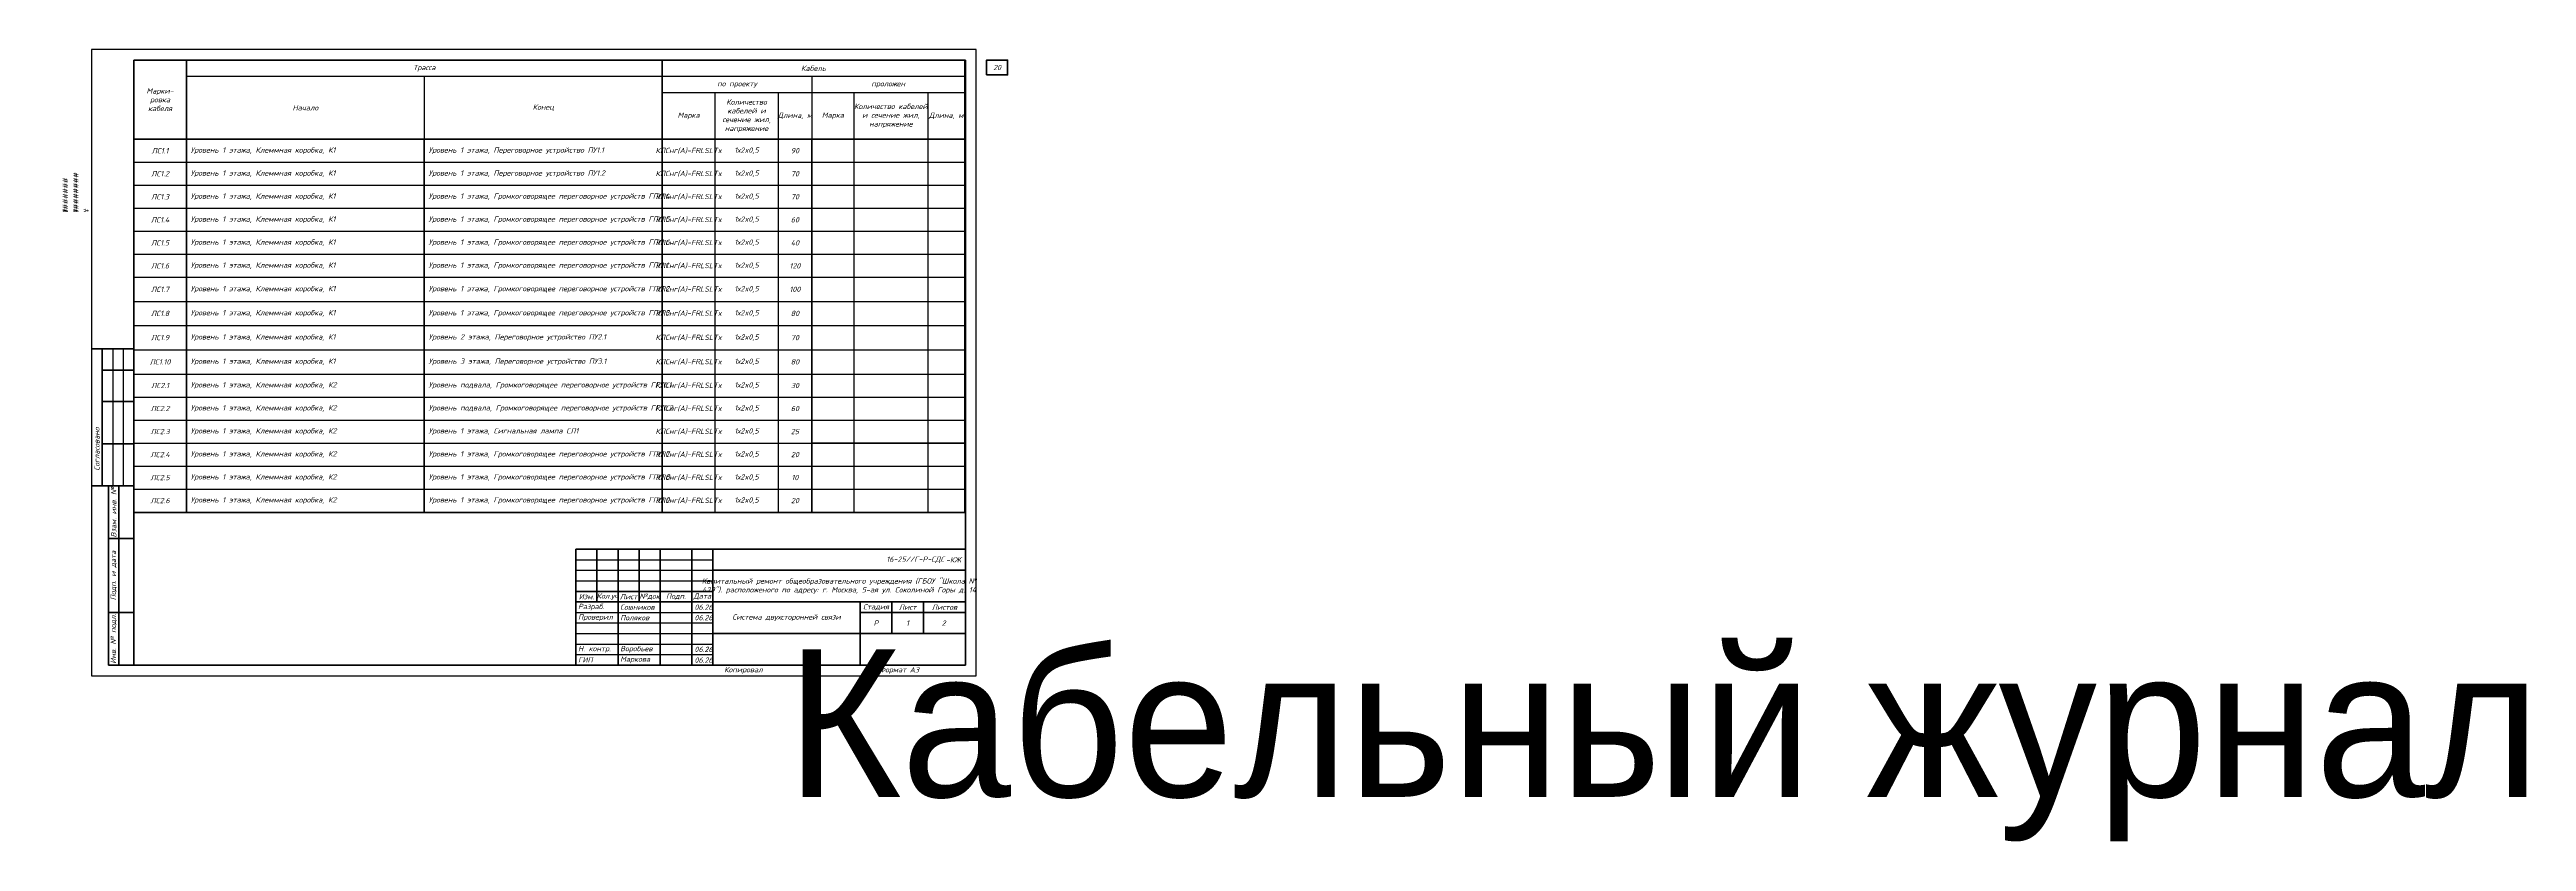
# Paper-space layout 'КЖ1' of a CAD drawing. Extents: x -20 to 1156, y -79 to 297.
# The model-space entities are those that its viewports show. They can reach past a viewport. Long polylines and large blocks are cut down to what shows.
import ezdxf
from ezdxf.enums import TextEntityAlignment as Align

# ---------------------------------------------------------------- set-up
doc = ezdxf.new("R2018")
doc.units = 0
doc.header["$LTSCALE"] = 100
doc.layers.get('Defpoints').update_dxf_attribs({"color": 42})
doc.styles.add('ISOCPEUR', font='isocpeui.ttf', dxfattribs={"height": 250})
doc.styles.add('OlympDesign', font='isocpeur.ttf', dxfattribs={"width": 0.8, "oblique": 10, "height": 250})
doc.styles.get("Standard").update_dxf_attribs({"font": 'arial.ttf'})

# ---------------------------------------------------------------- blocks, each defined once
blk = doc.blocks.new('*U59')
at = {"linetype": 'Continuous', "lineweight": 25}
for p, q in [((420, 297), (0, 297)), ((0, 297), (0, 0)), ((420, 0), (420, 297)), ((10, 155), (10, 90)), ((15, 155), (15, 90)), ((230, 55), (295, 55)), ((230, 50), (295, 50)), ((230, 45), (295, 45)), ((230, 30), (295, 30)), ((230, 25), (295, 25)), ((230, 20), (295, 20)), ((230, 15), (295, 15)), ((0, 0), (420, 0)), ((230, 10), (295, 10))]:
    blk.add_line(p, q, dxfattribs=at)
at = {"linetype": 'Continuous', "lineweight": 60}
for p, q in [((415, 292), (20, 292)), ((20, 292), (20, 5)), ((415, 5), (415, 292)), ((20, 155), (0, 155)), ((5, 155), (5, 90)), ((20, 145), (5, 145)), ((20, 130), (5, 130)), ((20, 110), (5, 110)), ((20, 90), (0, 90)), ((8, 90), (8, 5)), ((13, 90), (13, 5)), ((8, 65), (20, 65)), ((230, 60), (415, 60)), ((230, 5), (230, 60)), ((240, 60), (240, 35)), ((250, 60), (250, 5)), ((260, 60), (260, 35)), ((270, 60), (270, 5)), ((285, 60), (285, 5)), ((295, 5), (295, 60)), ((415, 5), (415, 60)), ((295, 50), (415, 50)), ((230, 40), (295, 40)), ((8, 30), (20, 30)), ((230, 35), (415, 35)), ((365, 35), (365, 5)), ((365, 30), (415, 30)), ((380, 35), (380, 20)), ((395, 35), (395, 20)), ((295, 20), (415, 20)), ((8, 5), (20, 5)), ((20, 5), (415, 5))]:
    blk.add_line(p, q, dxfattribs=at)
at = {"linetype": 'Continuous', "lineweight": 40}
blk.add_line((365, 5), (365, 35), dxfattribs=at)
at = {"lineweight": 60}
blk.add_lwpolyline([(425, 285), (435, 285), (435, 292), (425, 292)], close=True, dxfattribs=at)
at = {"linetype": 'Continuous', "rotation": 90, "style": 'ISOCPEUR'}
for s, insert, char_height, width, attachment_point in [('########################', (-12.5, 176), 2.5, 19, 4), ('#########################', (-7.5, 176), 2.5, 19, 4), ('#####', (-12.5, 215), 2.5, 10, 5), ('#####', (-7.5, 215), 2.5, 10, 5), ('#####', (-2.5, 215), 2.5, 10, 5), ('Согласовано', (-17.5, 172.5), 3, 35, 5), ('Гл. спец ВК', (-12.5, 156), 2.5, 19, 4), ('Гл. спец ЭОМ', (-7.5, 156), 2.5, 19, 4), ('########################', (-2.5, 111), 2.5, 19, 4), ('#####', (-12.5, 150), 2.5, 10, 5), ('######################', (-7.5, 111), 2.5, 19, 4), ('#####', (-7.5, 150), 2.5, 10, 5), ('#####', (-2.5, 150), 2.5, 10, 5), ('######', (-12.5, 111), 2.5, 19, 4), ('Гл. констр. ', (-7.5, 91), 2.5, 19, 4), ('Гл. спец ОВ', (-2.5, 91), 2.5, 19, 4), ('Согласовано', (2.5, 107.5), 2.5, 35, 5), ('ГАП', (-12.5, 91), 2.5, 19, 4), ('Взам. инв. №', (10.5, 77.5), 2.5, 25, 5), ('Подп. и дата', (10.5, 47.5), 2.5, 35, 5), ('Инв. № подл.', (10.5, 17.5), 2.5, 25, 5)]:
    blk.add_mtext(s, dxfattribs=dict(at, insert=insert, char_height=char_height, width=width, attachment_point=attachment_point))
at = {"linetype": 'Continuous', "char_height": 2.5, "style": 'ISOCPEUR'}
for s, insert, width, attachment_point in [('16-25//Г-Р-СДС', (405, 55), 110, 6), ('Капитальный ремонт общеобразовательного учреждения (ГБОУ "Школа № 429"). расположеного по адресу: г. Москва, 5-ая ул. Соколиной Горы д. 14', (355, 42.5), 120, 5), ('Разраб.', (231, 32.5), 19, 4), ('Проверил', (231, 27.5), 19, 4), ('Сошников', (251, 32.5), 19, 4), ('Поляков', (251, 27.5), 19, 4), ('06.26', (286.3, 32.5), 10, 4), ('06.26', (286.3, 27.5), 10, 4), ('Р', (372.5, 25), 15, 5), ('Н. контр.', (231, 12.5), 19, 4), ('Воробьев', (251, 12.5), 19, 4), ('06.26', (286.3, 12.5), 10, 4), ('ГИП', (231, 7.5), 19, 4), ('Маркова', (251, 7.5), 19, 4), ('06.26', (286.3, 7.4), 10, 4), ('Копировал', (309.5, 2.5), 25, 5), ('Формат', (380.5, 2.5), 16, 5)]:
    blk.add_mtext(s, dxfattribs=dict(at, insert=insert, width=width, attachment_point=attachment_point))
at = {"char_height": 2.5, "attachment_point": 5, "style": 'ISOCPEUR'}
for s, insert, width in [('Изм.', (235, 37.5), 10), ('Кол.уч', (245, 37.5), 10), ('Лист', (255, 37.5), 10), ('№док', (265, 37.5), 10), ('Подп.', (277.5, 37.5), 15), ('Дата', (290, 37.5), 10), ('Стадия', (372.5, 32.5), 15), ('Лист', (387.5, 32.5), 15), ('Листов', (405, 32.5), 20)]:
    blk.add_mtext(s, dxfattribs=dict(at, insert=insert, width=width))
at = {"linetype": 'Continuous', "insert": (330, 27.5), "char_height": 2.5, "width": 70, "attachment_point": 5, "line_spacing_factor": 0.8, "style": 'ISOCPEUR'}
blk.add_mtext('Система двухсторонней связи', dxfattribs=at)
at = {"style": 'ISOCPEUR'}
for tag, p in [('Сквозная_нумерация', (430, 288.5)), ('Форма3_номер_листа', (387.5, 25)), ('Форма3_количество_листов', (405, 25))]:
    blk.add_attdef(tag, text='', height=2.5, dxfattribs=at).set_placement(p, align=Align.MIDDLE_CENTER)
blk.add_attdef('Форма3_дополнительный_шифр', text='', height=2.5, dxfattribs=at).set_placement((405, 55), align=Align.MIDDLE_LEFT)
at = {"lineweight": 30, "flags": 104}
blk.add_attdef('Форма3_наименование_чертежа', text='', height=2.5, dxfattribs=at).set_placement((330, 12.5), align=Align.MIDDLE_CENTER)
at = {"style": 'ISOCPEUR', "flags": 8}
blk.add_attdef('Формат', (388.5, 1.5), '', height=2.5, dxfattribs=at)
blk.add_wipeout([(-20, 220), (-0.5, 220), (-0.5, 90), (-20, 90)])
blk = doc.blocks.new('*T1178')
at = {"color": 0, "lineweight": 50, "transparency": 16777216}
for p, q in [((0, 0), (39461, 0)), ((0, 0), (0, -31509)), ((2500, 0), (2500, -31509)), ((25100, 0), (25100, -31509)), ((39461, 0), (39461, -31509)), ((0, -3750), (39461, -3750)), ((13800, -3750), (13800, -31509)), ((32200, -3750), (32200, -31509)), ((32200, -18163), (39461, -18163)), ((0, -31509), (39461, -31509))]:
    blk.add_line(p, q, dxfattribs=at)
at = {"color": 0, "lineweight": -2, "transparency": 16777216}
for p, q in [((2500, -767), (13800, -767)), ((13800, -767), (13800, -3750)), ((25100, -767), (32200, -767)), ((32200, -767), (32200, -3750)), ((25100, -1533), (27600, -1533)), ((27600, -1533), (27600, -31509)), ((30600, -1533), (30600, -31509)), ((32200, -1533), (34204, -1533)), ((34204, -1533), (34204, -31509)), ((37707, -1533), (37707, -31509)), ((0, -4842), (39461, -4842)), ((0, -5934), (39461, -5934)), ((0, -7025), (39461, -7025)), ((0, -8117), (39461, -8117)), ((0, -9209), (39461, -9209)), ((0, -10300), (39461, -10300)), ((0, -11442), (39461, -11442)), ((0, -12584), (39461, -12584)), ((0, -13736), (39461, -13736)), ((0, -14888), (39461, -14888)), ((0, -15980), (39461, -15980)), ((0, -17071), (39461, -17071)), ((0, -18163), (32200, -18163)), ((0, -19255), (39461, -19255)), ((0, -20346), (39461, -20346)), ((0, -21438), (39461, -21438)), ((0, -22530), (39461, -22530)), ((0, -23621), (39461, -23621)), ((0, -24713), (39461, -24713)), ((0, -25805), (39461, -25805)), ((0, -26896), (39461, -26896)), ((0, -27988), (39461, -27988)), ((0, -29080), (39461, -29080)), ((0, -30171), (39461, -30171))]:
    blk.add_line(p, q, dxfattribs=at)
at = {"color": 0, "linetype": 'ByBlock', "lineweight": -2, "transparency": 16777216}
for p, q in [((13800, -767), (25100, -767)), ((32200, -767), (39461, -767)), ((27600, -1533), (32200, -1533)), ((34204, -1533), (39461, -1533))]:
    blk.add_line(p, q, dxfattribs=at)
at = {"color": 0, "lineweight": 20, "transparency": 16777216, "char_height": 250, "style": 'OlympDesign'}
for s, insert, width, attachment_point in [('{\\fISOCPEUR|b0|i1|c204|p34;\\Q0;\\W1;\\C7;Трасса\\fArial|b0|i0|c0|p34;\\Q10;\\W0.8;\\C256; }', (13800, -383), 22588, 5), ('{\\fISOCPEUR|b0|i1|c204|p34;\\Q0;\\W1;\\C7;по проекту}', (28650, -1150), 7088, 5), ('{\\fISOCPEUR|b0|i1|c204|p34;\\Q0;\\W1;\\C7;Кабель}', (32281, -383), 14349.06, 5), ('{\\fISOCPEUR|b0|i1|c204|p34;\\Q0;\\W1;\\C7;проложен}', (35831, -1150), 7249.06, 5), ('{\\fISOCPEUR|b0|i1|c204|p34;\\Q0;\\W1;\\C7;Марки-\\Pровка \\Pкабеля}', (1250, -1875), 2488, 5), ('{\\fISOCPEUR|b0|i1|c204|p34;\\Q0;\\W1;\\C7;Начало\\fArial|b0|i0|c204|p34;\\Q10;\\W0.8;\\C0; }', (8150, -2259), 10500, 5), ('{\\fISOCPEUR|b0|i1|c204|p34;\\Q0;\\W1;\\C7;Конец\\fArial|b0|i0|c0|p34;\\Q10;\\W0.8;\\C0; }', (19450, -2259), 11288, 5), ('{\\fISOCPEUR|b0|i1|c204|p34;\\Q0;\\W1;\\C7;Количество кабелей и сечение жил, напряжение}', (29100, -2642), 2988, 5), ('{\\fISOCPEUR|b0|i1|c204|p34;\\Q0;\\W1;\\C7;Количество кабелей и сечение жил, напряжение}', (35956, -2642), 3491.69, 5), ('{\\fISOCPEUR|b0|i1|c204|p34;\\Q0;\\W1;\\C7;Марка}', (26350, -2642), 2488, 5), ('{\\fISOCPEUR|b0|i1|c204|p34;\\Q0;\\W1;\\C7;Длина, м}', (31400, -2642), 1588, 5), ('{\\fISOCPEUR|b0|i1|c204|p34;\\Q0;\\W1;\\C7;Марка}', (33202, -2642), 1991.69, 5), ('{\\fISOCPEUR|b0|i1|c204|p34;\\Q0;\\W1;\\C7;Длина, м}', (38584, -2642), 1741.69, 5), ('{\\fISOCPEUR|b0|i1|c204|p34;\\Q0;\\W1;\\C7;ЛС1.1}', (1250, -4296), 2100, 5), ('{\\fISOCPEUR|b0|i1|c204|p34;\\Q0;\\W1;\\C7;Уровень 1 этажа, Клеммная коробка, К1 }', (2700, -4296), 10900, 4), ('{\\fISOCPEUR|b0|i1|c204|p34;\\Q0;\\W1;\\C7;Уровень 1 этажа, Переговорное устройство ПУ1.1 }', (14000, -4296), 10900, 4), ('{\\fISOCPEUR|b0|i1|c204|p34;\\Q0;\\W1;\\C7;КПСнг(А)-FRLSLTx\\fISOCPEUR|b0|i0|c204|p34;\\Q10;\\W0.8;\\C256; }', (26350, -4296), 2100, 5), ('{\\fISOCPEUR|b0|i1|c204|p34;\\Q0;\\W1;\\C7;1х2x0,5}', (29100, -4296), 2600, 5), ('{\\fISOCPEUR|b0|i1|c204|p34;\\Q0;\\W1;\\C7;90}', (31400, -4296), 1200, 5), ('{\\fISOCPEUR|b0|i1|c204|p34;\\Q0;\\W1;\\C7;ЛС1.2}', (1250, -5388), 2100, 5), ('{\\fISOCPEUR|b0|i1|c204|p34;\\Q0;\\W1;\\C7;Уровень 1 этажа, Клеммная коробка, К1 }', (2700, -5388), 10900, 4), ('{\\fISOCPEUR|b0|i1|c204|p34;\\Q0;\\W1;\\C7;Уровень 1 этажа, Переговорное устройство ПУ1.2}', (14000, -5388), 10900, 4), ('{\\fISOCPEUR|b0|i1|c204|p34;\\Q0;\\W1;\\C7;КПСнг(А)-FRLSLTx\\fISOCPEUR|b0|i0|c204|p34;\\Q10;\\W0.8;\\C256; }', (26350, -5388), 2100, 5), ('{\\fISOCPEUR|b0|i1|c204|p34;\\Q0;\\W1;\\C7;1х2x0,5}', (29100, -5388), 2600, 5), ('{\\fISOCPEUR|b0|i1|c204|p34;\\Q0;\\W1;\\C7;70}', (31400, -5388), 1200, 5), ('{\\fISOCPEUR|b0|i1|c204|p34;\\Q0;\\W1;\\C7;ЛС1.3}', (1250, -6480), 2100, 5), ('{\\fISOCPEUR|b0|i1|c204|p34;\\Q0;\\W1;\\C7;Уровень 1 этажа, Клеммная коробка, К1 }', (2700, -6480), 10900, 4), ('{\\fISOCPEUR|b0|i1|c204|p34;\\Q0;\\W1;\\C7;Уровень 1 этажа, Громкоговорящее переговорное устройств ГГУ1.4}', (14000, -6480), 10900, 4), ('{\\fISOCPEUR|b0|i1|c204|p34;\\Q0;\\W1;\\C7;КПСнг(А)-FRLSLTx\\fISOCPEUR|b0|i0|c204|p34;\\Q10;\\W0.8;\\C256; }', (26350, -6480), 2100, 5), ('{\\fISOCPEUR|b0|i1|c204|p34;\\Q0;\\W1;\\C7;1х2x0,5}', (29100, -6480), 2600, 5), ('{\\fISOCPEUR|b0|i1|c204|p34;\\Q0;\\W1;\\C7;70}', (31400, -6480), 1200, 5), ('{\\fISOCPEUR|b0|i1|c204|p34;\\Q0;\\W1;\\C7;ЛС1.4}', (1250, -7571), 2100, 5), ('{\\fISOCPEUR|b0|i1|c204|p34;\\Q0;\\W1;\\C7;Уровень 1 этажа, Клеммная коробка, К1 }', (2700, -7571), 10900, 4), ('{\\fISOCPEUR|b0|i1|c204|p34;\\Q0;\\W1;\\C7;Уровень 1 этажа, Громкоговорящее переговорное устройств ГГУ1.5}', (14000, -7571), 10900, 4), ('{\\fISOCPEUR|b0|i1|c204|p34;\\Q0;\\W1;\\C7;КПСнг(А)-FRLSLTx\\fISOCPEUR|b0|i0|c204|p34;\\Q10;\\W0.8;\\C256; }', (26350, -7571), 2100, 5), ('{\\fISOCPEUR|b0|i1|c204|p34;\\Q0;\\W1;\\C7;1х2x0,5}', (29100, -7571), 2600, 5), ('{\\fISOCPEUR|b0|i1|c204|p34;\\Q0;\\W1;\\C7;60}', (31400, -7571), 1200, 5), ('{\\fISOCPEUR|b0|i1|c204|p34;\\Q0;\\W1;\\C7;ЛС1.5}', (1250, -8663), 2100, 5), ('{\\fISOCPEUR|b0|i1|c204|p34;\\Q0;\\W1;\\C7;Уровень 1 этажа, Клеммная коробка, К1 }', (2700, -8663), 10900, 4), ('{\\fISOCPEUR|b0|i1|c204|p34;\\Q0;\\W1;\\C7;Уровень 1 этажа, Громкоговорящее переговорное устройств ГГУ1.6}', (14000, -8663), 10900, 4), ('{\\fISOCPEUR|b0|i1|c204|p34;\\Q0;\\W1;\\C7;КПСнг(А)-FRLSLTx\\fISOCPEUR|b0|i0|c204|p34;\\Q10;\\W0.8;\\C256; }', (26350, -8663), 2100, 5), ('{\\fISOCPEUR|b0|i1|c204|p34;\\Q0;\\W1;\\C7;1х2x0,5}', (29100, -8663), 2600, 5), ('{\\fISOCPEUR|b0|i1|c204|p34;\\Q0;\\W1;\\C7;40}', (31400, -8663), 1200, 5), ('{\\fISOCPEUR|b0|i1|c204|p34;\\Q0;\\W1;\\C7;ЛС1.6}', (1250, -9755), 2100, 5), ('{\\fISOCPEUR|b0|i1|c204|p34;\\Q0;\\W1;\\C7;Уровень 1 этажа, Клеммная коробка, К1 }', (2700, -9755), 10900, 4), ('{\\fISOCPEUR|b0|i1|c204|p34;\\Q0;\\W1;\\C7;Уровень 1 этажа, Громкоговорящее переговорное устройств ГГУ1.1}', (14000, -9755), 10900, 4), ('{\\fISOCPEUR|b0|i1|c204|p34;\\Q0;\\W1;\\C7;КПСнг(А)-FRLSLTx\\fISOCPEUR|b0|i0|c204|p34;\\Q10;\\W0.8;\\C256; }', (26350, -9755), 2100, 5), ('{\\fISOCPEUR|b0|i1|c204|p34;\\Q0;\\W1;\\C7;1х2x0,5}', (29100, -9755), 2600, 5), ('{\\fISOCPEUR|b0|i1|c204|p34;\\Q0;\\W1;\\C7;120}', (31400, -9755), 1200, 5), ('{\\fISOCPEUR|b0|i1|c204|p34;\\Q0;\\W1;\\C7;ЛС1.7}', (1250, -10871), 2100, 5), ('{\\fISOCPEUR|b0|i1|c204|p34;\\Q0;\\W1;\\C7;Уровень 1 этажа, Клеммная коробка, К1 }', (2700, -10871), 10900, 4), ('{\\fISOCPEUR|b0|i1|c204|p34;\\Q0;\\W1;\\C7;Уровень 1 этажа, Громкоговорящее переговорное устройств ГГУ1.2}', (14000, -10871), 10900, 4), ('{\\fISOCPEUR|b0|i1|c204|p34;\\Q0;\\W1;\\C7;КПСнг(А)-FRLSLTx\\fISOCPEUR|b0|i0|c204|p34;\\Q10;\\W0.8;\\C256; }', (26350, -10871), 2100, 5), ('{\\fISOCPEUR|b0|i1|c204|p34;\\Q0;\\W1;\\C7;1х2x0,5}', (29100, -10871), 2600, 5), ('{\\fISOCPEUR|b0|i1|c204|p34;\\Q0;\\W1;\\C7;100}', (31400, -10871), 1200, 5), ('{\\fISOCPEUR|b0|i1|c204|p34;\\Q0;\\W1;\\C7;ЛС1.8}', (1250, -12013), 2100, 5), ('{\\fISOCPEUR|b0|i1|c204|p34;\\Q0;\\W1;\\C7;Уровень 1 этажа, Клеммная коробка, К1 }', (2700, -12013), 10900, 4), ('{\\fISOCPEUR|b0|i1|c204|p34;\\Q0;\\W1;\\C7;Уровень 1 этажа, Громкоговорящее переговорное устройств ГГУ1.3}', (14000, -12013), 10900, 4), ('{\\fISOCPEUR|b0|i1|c204|p34;\\Q0;\\W1;\\C7;КПСнг(А)-FRLSLTx\\fISOCPEUR|b0|i0|c204|p34;\\Q10;\\W0.8;\\C256; }', (26350, -12013), 2100, 5), ('{\\fISOCPEUR|b0|i1|c204|p34;\\Q0;\\W1;\\C7;1х2x0,5}', (29100, -12013), 2600, 5), ('{\\fISOCPEUR|b0|i1|c204|p34;\\Q0;\\W1;\\C7;80}', (31400, -12013), 1200, 5), ('{\\fISOCPEUR|b0|i1|c204|p34;\\Q0;\\W1;\\C7;ЛС1.9}', (1250, -13160), 2100, 5), ('{\\fISOCPEUR|b0|i1|c204|p34;\\Q0;\\W1;\\C7;Уровень 1 этажа, Клеммная коробка, К1 }', (2700, -13160), 10900, 4), ('{\\fISOCPEUR|b0|i1|c204|p34;\\Q0;\\W1;\\C7;Уровень 2 этажа, Переговорное устройство ПУ2.1}', (14000, -13160), 10900, 4), ('{\\fISOCPEUR|b0|i1|c204|p34;\\Q0;\\W1;\\C7;КПСнг(А)-FRLSLTx\\fISOCPEUR|b0|i0|c204|p34;\\Q10;\\W0.8;\\C256; }', (26350, -13160), 2100, 5), ('{\\fISOCPEUR|b0|i1|c204|p34;\\Q0;\\W1;\\C7;1х2x0,5}', (29100, -13160), 2600, 5), ('{\\fISOCPEUR|b0|i1|c204|p34;\\Q0;\\W1;\\C7;70}', (31400, -13160), 1200, 5), ('{\\fISOCPEUR|b0|i1|c204|p34;\\Q0;\\W1;\\C7;ЛС1.10}', (1250, -14312), 2100, 5), ('{\\fISOCPEUR|b0|i1|c204|p34;\\Q0;\\W1;\\C7;Уровень 1 этажа, Клеммная коробка, К1 }', (2700, -14312), 10900, 4), ('{\\fISOCPEUR|b0|i1|c204|p34;\\Q0;\\W1;\\C7;Уровень 1 этажа, Клеммная коробка, К2}', (2700, -15434), 10900, 4), ('{\\fISOCPEUR|b0|i1|c204|p34;\\Q0;\\W1;\\C7;Уровень 3 этажа, Переговорное устройство ПУ3.1}', (14000, -14312), 10900, 4), ('{\\fISOCPEUR|b0|i1|c204|p34;\\Q0;\\W1;\\C7;Уровень подвала, Громкоговорящее переговорное устройств ГГУ0.1}', (14000, -15434), 10900, 4), ('{\\fISOCPEUR|b0|i1|c204|p34;\\Q0;\\W1;\\C7;КПСнг(А)-FRLSLTx\\fISOCPEUR|b0|i0|c204|p34;\\Q10;\\W0.8;\\C256; }', (26350, -14312), 2100, 5), ('{\\fISOCPEUR|b0|i1|c204|p34;\\Q0;\\W1;\\C7;КПСнг(А)-FRLSLTx\\fISOCPEUR|b0|i0|c204|p34;\\Q10;\\W0.8;\\C256; }', (26350, -15434), 2100, 5), ('{\\fISOCPEUR|b0|i1|c204|p34;\\Q0;\\W1;\\C7;1х2x0,5}', (29100, -14312), 2600, 5), ('{\\fISOCPEUR|b0|i1|c204|p34;\\Q0;\\W1;\\C7;1х2x0,5}', (29100, -15434), 2600, 5), ('{\\fISOCPEUR|b0|i1|c204|p34;\\Q0;\\W1;\\C7;80}', (31400, -14312), 1200, 5), ('{\\fISOCPEUR|b0|i1|c204|p34;\\Q0;\\W1;\\C7;ЛС2.2}', (1250, -16525), 2100, 5), ('{\\fISOCPEUR|b0|i1|c204|p34;\\Q0;\\W1;\\C7;ЛС2.1}', (1250, -15434), 2100, 5), ('{\\fISOCPEUR|b0|i1|c204|p34;\\Q0;\\W1;\\C7;Уровень 1 этажа, Клеммная коробка, К2}', (2700, -16525), 10900, 4), ('{\\fISOCPEUR|b0|i1|c204|p34;\\Q0;\\W1;\\C7;Уровень подвала, Громкоговорящее переговорное устройств ГГУ0.2}', (14000, -16525), 10900, 4), ('{\\fISOCPEUR|b0|i1|c204|p34;\\Q0;\\W1;\\C7;КПСнг(А)-FRLSLTx\\fISOCPEUR|b0|i0|c204|p34;\\Q10;\\W0.8;\\C256; }', (26350, -16525), 2100, 5), ('{\\fISOCPEUR|b0|i1|c204|p34;\\Q0;\\W1;\\C7;1х2x0,5}', (29100, -16525), 2600, 5), ('{\\fISOCPEUR|b0|i1|c204|p34;\\Q0;\\W1;\\C7;30}', (31400, -15434), 1200, 5), ('{\\fISOCPEUR|b0|i1|c204|p34;\\Q0;\\W1;\\C7;60}', (31400, -16525), 1200, 5), ('{\\fISOCPEUR|b0|i1|c204|p34;\\Q0;\\W1;\\C7;ЛС2.3}', (1250, -17617), 2100, 5), ('{\\fISOCPEUR|b0|i1|c204|p34;\\Q0;\\W1;\\C7;Уровень 1 этажа, Клеммная коробка, К2}', (2700, -17617), 10900, 4), ('{\\fISOCPEUR|b0|i1|c204|p34;\\Q0;\\W1;\\C7;Уровень 1 этажа, Cигнальная лампа СЛ1}', (14000, -17617), 10900, 4), ('{\\fISOCPEUR|b0|i1|c204|p34;\\Q0;\\W1;\\C7;КПСнг(А)-FRLSLTx\\fISOCPEUR|b0|i0|c204|p34;\\Q10;\\W0.8;\\C256; }', (26350, -17617), 2100, 5), ('{\\fISOCPEUR|b0|i1|c204|p34;\\Q0;\\W1;\\C7;1х2x0,5}', (29100, -17617), 2600, 5), ('{\\fISOCPEUR|b0|i1|c204|p34;\\Q0;\\W1;\\C7;25}', (31400, -17617), 1200, 5), ('{\\fISOCPEUR|b0|i1|c204|p34;\\Q0;\\W1;\\C7;ЛС2.4}', (1250, -18709), 2100, 5), ('{\\fISOCPEUR|b0|i1|c204|p34;\\Q0;\\W1;\\C7;Уровень 1 этажа, Клеммная коробка, К2}', (2700, -18709), 10900, 4), ('{\\fISOCPEUR|b0|i1|c204|p34;\\Q0;\\W1;\\C7;Уровень 1 этажа, Громкоговорящее переговорное устройств ГГУ1.7}', (14000, -18709), 10900, 4), ('{\\fISOCPEUR|b0|i1|c204|p34;\\Q0;\\W1;\\C7;КПСнг(А)-FRLSLTx\\fISOCPEUR|b0|i0|c204|p34;\\Q10;\\W0.8;\\C256; }', (26350, -18709), 2100, 5), ('{\\fISOCPEUR|b0|i1|c204|p34;\\Q0;\\W1;\\C7;1х2x0,5}', (29100, -18709), 2600, 5), ('{\\fISOCPEUR|b0|i1|c204|p34;\\Q0;\\W1;\\C7;20}', (31400, -18709), 1200, 5), ('{\\fISOCPEUR|b0|i1|c204|p34;\\Q0;\\W1;\\C7;ЛС2.5}', (1250, -19800), 2100, 5), ('{\\fISOCPEUR|b0|i1|c204|p34;\\Q0;\\W1;\\C7;Уровень 1 этажа, Клеммная коробка, К2}', (2700, -19800), 10900, 4), ('{\\fISOCPEUR|b0|i1|c204|p34;\\Q0;\\W1;\\C7;Уровень 1 этажа, Громкоговорящее переговорное устройств ГГУ1.8}', (14000, -19800), 10900, 4), ('{\\fISOCPEUR|b0|i1|c204|p34;\\Q0;\\W1;\\C7;КПСнг(А)-FRLSLTx\\fISOCPEUR|b0|i0|c204|p34;\\Q10;\\W0.8;\\C256; }', (26350, -19800), 2100, 5), ('{\\fISOCPEUR|b0|i1|c204|p34;\\Q0;\\W1;\\C7;1х2x0,5}', (29100, -19800), 2600, 5), ('{\\fISOCPEUR|b0|i1|c204|p34;\\Q0;\\W1;\\C7;10}', (31400, -19800), 1200, 5), ('{\\fISOCPEUR|b0|i1|c204|p34;\\Q0;\\W1;\\C7;ЛС2.6}', (1250, -20892), 2100, 5), ('{\\fISOCPEUR|b0|i1|c204|p34;\\Q0;\\W1;\\C7;Уровень 1 этажа, Клеммная коробка, К2}', (2700, -20892), 10900, 4), ('{\\fISOCPEUR|b0|i1|c204|p34;\\Q0;\\W1;\\C7;Уровень 1 этажа, Громкоговорящее переговорное устройств ГГУ1.9}', (14000, -20892), 10900, 4), ('{\\fISOCPEUR|b0|i1|c204|p34;\\Q0;\\W1;\\C7;КПСнг(А)-FRLSLTx\\fISOCPEUR|b0|i0|c204|p34;\\Q10;\\W0.8;\\C256; }', (26350, -20892), 2100, 5), ('{\\fISOCPEUR|b0|i1|c204|p34;\\Q0;\\W1;\\C7;1х2x0,5}', (29100, -20892), 2600, 5), ('{\\fISOCPEUR|b0|i1|c204|p34;\\Q0;\\W1;\\C7;20}', (31400, -20892), 1200, 5), ('{\\fISOCPEUR|b0|i1|c204|p34;\\Q0;\\W1;\\C7;ЛС2.7}', (1250, -21984), 2100, 5), ('{\\fISOCPEUR|b0|i1|c204|p34;\\Q0;\\W1;\\C7;Уровень 1 этажа, Клеммная коробка, К2}', (2700, -21984), 10900, 4), ('{\\fISOCPEUR|b0|i1|c204|p34;\\Q0;\\W1;\\C7;Уровень 1 этажа, Громкоговорящее переговорное устройств ГГУ1.10}', (14000, -21984), 10900, 4), ('{\\fISOCPEUR|b0|i1|c204|p34;\\Q0;\\W1;\\C7;КПСнг(А)-FRLSLTx\\fISOCPEUR|b0|i0|c204|p34;\\Q10;\\W0.8;\\C256; }', (26350, -21984), 2100, 5), ('{\\fISOCPEUR|b0|i1|c204|p34;\\Q0;\\W1;\\C7;1х2x0,5}', (29100, -21984), 2600, 5), ('{\\fISOCPEUR|b0|i1|c204|p34;\\Q0;\\W1;\\C7;50}', (31400, -21984), 1200, 5), ('{\\fISOCPEUR|b0|i1|c204|p34;\\Q0;\\W1;\\C7;ЛС2.8}', (1250, -23075), 2100, 5), ('{\\fISOCPEUR|b0|i1|c204|p34;\\Q0;\\W1;\\C7;Уровень 1 этажа, Клеммная коробка, К2}', (2700, -23075), 10900, 4), ('{\\fISOCPEUR|b0|i1|c204|p34;\\Q0;\\W1;\\C7;Уровень 2 этажа, Переговорное устройство ПУ2.2}', (14000, -23075), 10900, 4), ('{\\fISOCPEUR|b0|i1|c204|p34;\\Q0;\\W1;\\C7;КПСнг(А)-FRLSLTx\\fISOCPEUR|b0|i0|c204|p34;\\Q10;\\W0.8;\\C256; }', (26350, -23075), 2100, 5), ('{\\fISOCPEUR|b0|i1|c204|p34;\\Q0;\\W1;\\C7;1х2x0,5}', (29100, -23075), 2600, 5), ('{\\fISOCPEUR|b0|i1|c204|p34;\\Q0;\\W1;\\C7;30}', (31400, -23075), 1200, 5), ('{\\fISOCPEUR|b0|i1|c204|p34;\\Q0;\\W1;\\C7;ЛС2.9}', (1250, -24167), 2100, 5), ('{\\fISOCPEUR|b0|i1|c204|p34;\\Q0;\\W1;\\C7;Уровень 1 этажа, Клеммная коробка, К2}', (2700, -24167), 10900, 4), ('{\\fISOCPEUR|b0|i1|c204|p34;\\Q0;\\W1;\\C7;Уровень 3 этажа, Переговорное устройство ПУ3.1}', (14000, -24167), 10900, 4), ('{\\fISOCPEUR|b0|i1|c204|p34;\\Q0;\\W1;\\C7;КПСнг(А)-FRLSLTx\\fISOCPEUR|b0|i0|c204|p34;\\Q10;\\W0.8;\\C256; }', (26350, -24167), 2100, 5), ('{\\fISOCPEUR|b0|i1|c204|p34;\\Q0;\\W1;\\C7;1х2x0,5}', (29100, -24167), 2600, 5), ('{\\fISOCPEUR|b0|i1|c204|p34;\\Q0;\\W1;\\C7;40}', (31400, -24167), 1200, 5), ('{\\fISOCPEUR|b0|i1|c204|p34;\\Q0;\\W1;\\C7;ЛС2.10}', (1250, -25259), 2100, 5), ('{\\fISOCPEUR|b0|i1|c204|p34;\\Q0;\\W1;\\C7;Уровень 1 этажа, Клеммная коробка, К2}', (2700, -25259), 10900, 4), ('{\\fISOCPEUR|b0|i1|c204|p34;\\Q0;\\W1;\\C7;Уровень 4 этажа, Переговорное устройство П4.1}', (14000, -25259), 10900, 4), ('{\\fISOCPEUR|b0|i1|c204|p34;\\Q0;\\W1;\\C7;КПСнг(А)-FRLSLTx\\fISOCPEUR|b0|i0|c204|p34;\\Q10;\\W0.8;\\C256; }', (26350, -25259), 2100, 5), ('{\\fISOCPEUR|b0|i1|c204|p34;\\Q0;\\W1;\\C7;1х2x0,5}', (29100, -25259), 2600, 5), ('{\\fISOCPEUR|b0|i1|c204|p34;\\Q0;\\W1;\\C7;50}', (31400, -25259), 1200, 5), ('{\\fISOCPEUR|b0|i1|c204|p34;\\Q0;\\W1;\\C7;ЛС2.3.1}', (1250, -26350), 2100, 5), ('{\\fISOCPEUR|b0|i1|c204|p34;\\Q0;\\W1;\\C7;Уровень 1 этажа, Cигнальная лампа СЛ1}', (2700, -26350), 10900, 4), ('{\\fISOCPEUR|b0|i1|c204|p34;\\Q0;\\W1;\\C7;Уровень 1 этажа, Громкоговорящее переговорное устройств ГГУ1}', (14000, -26350), 10900, 4), ('{\\fISOCPEUR|b0|i1|c204|p34;\\Q0;\\W1;\\C7;КПСнг(А)-FRLSLTx\\fISOCPEUR|b0|i0|c204|p34;\\Q10;\\W0.8;\\C256; }', (26350, -26350), 2100, 5), ('{\\fISOCPEUR|b0|i1|c204|p34;\\Q0;\\W1;\\C7;1х2x0,5}', (29100, -26350), 2600, 5), ('{\\fISOCPEUR|b0|i1|c204|p34;\\Q0;\\W1;\\C7;10}', (31400, -26350), 1200, 5), ('{\\fISOCPEUR|b0|i1|c204|p34;\\Q0;\\W1;\\C7;ЛС2.3.2}', (1250, -27442), 2100, 5), ('{\\fISOCPEUR|b0|i1|c204|p34;\\Q0;\\W1;\\C7;Уровень 1 этажа, Cигнальная лампа СЛ1}', (2700, -27442), 10900, 4), ('{\\fISOCPEUR|b0|i1|c204|p34;\\Q0;\\W1;\\C7;Уровень 1 этажа, Переговорное устройство ПУ1}', (14000, -27442), 10900, 4), ('{\\fISOCPEUR|b0|i1|c204|p34;\\Q0;\\W1;\\C7;КПСнг(А)-FRLSLTx\\fISOCPEUR|b0|i0|c204|p34;\\Q10;\\W0.8;\\C256; }', (26350, -27442), 2100, 5), ('{\\fISOCPEUR|b0|i1|c204|p34;\\Q0;\\W1;\\C7;1х2x0,5}', (29100, -27442), 2600, 5), ('{\\fISOCPEUR|b0|i1|c204|p34;\\Q0;\\W1;\\C7;10}', (31400, -27442), 1200, 5), ('{\\fISOCPEUR|b0|i1|c204|p34;\\Q0;\\W1;\\C7;ЛС2.3.3}', (1250, -28534), 2100, 5), ('{\\fISOCPEUR|b0|i1|c204|p34;\\Q0;\\W1;\\C7;Уровень 1 этажа, Cигнальная лампа СЛ1}', (2700, -28534), 10900, 4), ('{\\fISOCPEUR|b0|i1|c204|p34;\\Q0;\\W1;\\C7;Уровень 1 этажа, Кнопка сброса КС1}', (14000, -28534), 10900, 4), ('{\\fISOCPEUR|b0|i1|c204|p34;\\Q0;\\W1;\\C7;КПСнг(А)-FRLSLTx\\fISOCPEUR|b0|i0|c204|p34;\\Q10;\\W0.8;\\C256; }', (26350, -28534), 2100, 5), ('{\\fISOCPEUR|b0|i1|c204|p34;\\Q0;\\W1;\\C7;1х2x0,5}', (29100, -28534), 2600, 5), ('{\\fISOCPEUR|b0|i1|c204|p34;\\Q0;\\W1;\\C7;10}', (31400, -28534), 1200, 5), ('{\\fISOCPEUR|b0|i1|c204|p34;\\Q0;\\W1;\\C7;П1}', (1250, -29625), 2100, 5), ('{\\fISOCPEUR|b0|i1|c204|p34;\\Q0;\\W1;\\C7;Уровень 1 этажа, Источник бесперебойного питания ББП}', (2700, -29625), 10900, 4), ('{\\fISOCPEUR|b0|i1|c204|p34;\\Q0;\\W1;\\C7;Уровень 1 этажа, Cигнальная лампа СЛ1\\fISOCPEUR|b0|i0|c204|p34;\\Q10;\\W0.8;\\C256; }', (14000, -29625), 10900, 4), ('{\\fISOCPEUR|b0|i1|c204|p34;\\Q0;\\W1;\\C7;КПСнг(А)-FRLSLTx\\fISOCPEUR|b0|i0|c204|p34;\\Q10;\\W0.8;\\C256; }', (26350, -29625), 2100, 5), ('{\\fISOCPEUR|b0|i1|c204|p34;\\Q0;\\W1;\\C7;1х2x1}', (29100, -29625), 2600, 5), ('{\\fISOCPEUR|b0|i1|c204|p34;\\Q0;\\W1;\\C7;10}', (31400, -29625), 1200, 5), ('{\\fISOCPEUR|b0|i1|c204|p34;\\Q0;\\W1;\\C7;П2}', (1250, -30840), 2100, 5), ('{\\fISOCPEUR|b0|i1|c204|p34;\\Q0;\\W1;\\C7;Уровень 1 этажа, Источник вторичного электропитания UG1\\fISOCPEUR|b0|i0|c204|p34;\\H1x;\\Q10;\\W0.8; }', (2700, -30840), 10900, 4), ('{\\fISOCPEUR|b0|i1|c204|p34;\\Q0;\\W1;\\C7;Уровень 1 этажа, Пульт диспетчерской связи ПДС}', (14000, -30840), 10900, 4), ('{\\fISOCPEUR|b0|i1|c204|p34;\\Q0;\\W1;\\C7;КПСнг(А)-FRLSLTx\\fISOCPEUR|b0|i0|c204|p34;\\Q10;\\W0.8;\\C256; }', (26350, -30840), 2100, 5), ('{\\fISOCPEUR|b0|i1|c204|p34;\\Q0;\\W1;\\C7;1х2x1}', (29100, -30840), 2600, 5), ('{\\fISOCPEUR|b0|i1|c204|p34;\\Q0;\\W1;\\C7;10}', (31400, -30840), 1200, 5)]:
    blk.add_mtext(s, dxfattribs=dict(at, insert=insert, width=width, attachment_point=attachment_point))

msp = doc.modelspace()

# ---------------------------------------------------------------- block references
msp.add_blockref('*T1178', (1684727.4, -99766.4))

psp = doc.layouts.new('КЖ1')

# ---------------------------------------------------------------- block references
ref = psp.add_blockref('*U59', (-0.1, -0.1))
ref.add_attrib('Формат', 'А3', (388.4, 1.4), dxfattribs={"height": 2.5, "style": 'ISOCPEUR'})
ref.add_attrib('Форма3_номер_листа', '1', dxfattribs={"height": 2.5, "style": 'ISOCPEUR'}).set_placement((387.4, 24.9), align=Align.MIDDLE_CENTER)
lines = psp.add_mtext('Кабельный журнал', dxfattribs={"insert": (329.9, 12.4), "char_height": 70, "attachment_point": 1})
ref.add_attrib('Форма3_наименование_чертежа', '', (329.9, 12.4), dxfattribs={"flags": 104}).embed_mtext(lines)
ref.add_attrib('Сквозная_нумерация', '20', dxfattribs={"height": 2.5, "style": 'ISOCPEUR'}).set_placement((429.9, 288.4), align=Align.MIDDLE_CENTER)

# ---------------------------------------------------------------- next in the draw order: texts
at = {"char_height": 2.5, "attachment_point": 1, "style": 'ISOCPEUR'}
for s, insert in [('-КЖ', (405.6, 56.1)), ('2', (403.6, 26.1))]:
    psp.add_mtext_dynamic_manual_height_columns(s, width=1.673, gutter_width=1250, heights=[0], dxfattribs=dict(at, insert=insert))

# ---------------------------------------------------------------- next in the draw order: viewports
at = {"layer": 'Defpoints', "color": 2}
psp.add_viewport(center=(217.4, 184.5), size=(395, 214.761), view_center_point=(1704477.4, -110504.4), view_height=21476.138, dxfattribs=at)

doc.saveas('drawing.dxf')
